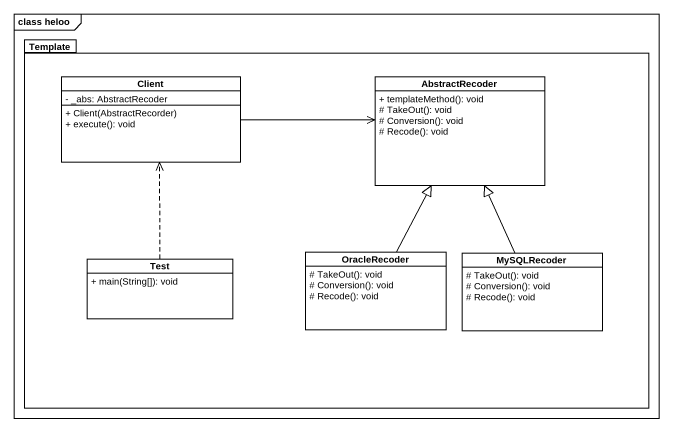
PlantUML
@startuml
mainframe class heloo
hide circle
hide empty members
skinparam classAttributeIconSize 0
package Template {
  class Client {
    - _abs: AbstractRecoder
    + Client(AbstractRecorder)
    + execute(): void
  }
  class AbstractRecoder {
    + templateMethod(): void
    # TakeOut(): void
    # Conversion(): void
    # Recode(): void
  }
  class Test {
    + main(String[]): void
  }
  class OracleRecoder {
    # TakeOut(): void
    # Conversion(): void
    # Recode(): void
  }
  class MySQLRecoder {
    # TakeOut(): void
    # Conversion(): void
    # Recode(): void
  }
}
Client -right-> AbstractRecoder
Test .up.> Client
OracleRecoder -up-|> AbstractRecoder
MySQLRecoder -up-|> AbstractRecoder
@enduml
